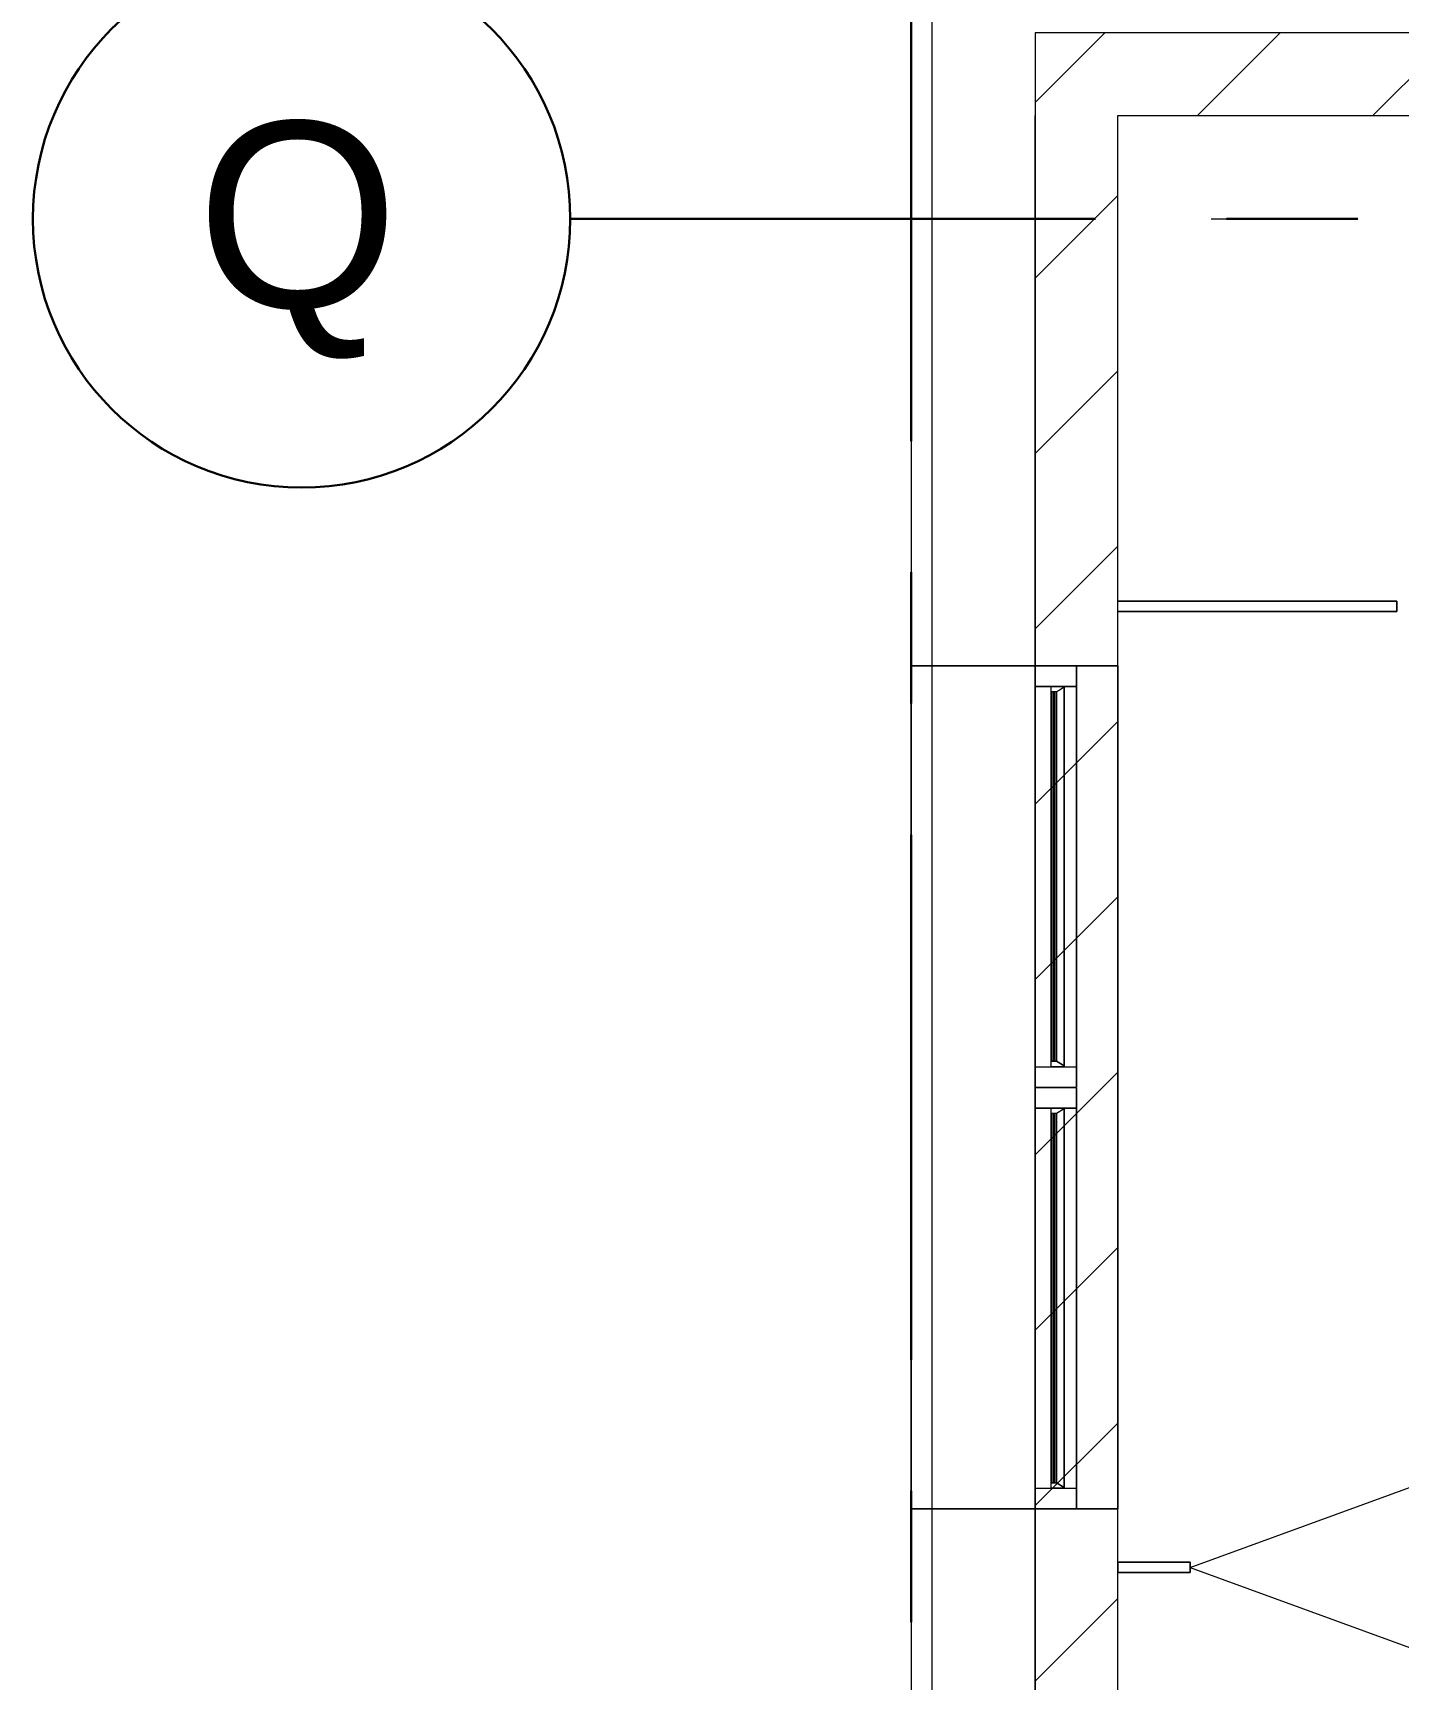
# Model space of a CAD drawing. Header units: millimetres. Extents: x -4000 to 187956, y -58990 to 162485.
# Drawn here: x -2124 to 1178, y 136918 to 140900 of the extents above; entities that cross this region are included whole.
import ezdxf

# ---------------------------------------------------------------- set-up
doc = ezdxf.new("R2010")
doc.units = ezdxf.units.MM
doc.linetypes.add('Grid Line', pattern=[2222.5, 1270, -317.5, 317.5, -317.5])
doc.linetypes.add('Grid Line 12_5mm', pattern=[2150, 1250, -300, 300, -300])
for name, color, linetype, lineweight in [('A-DOOR', 31, 'Continuous', 13), ('A-GLAZ', 151, 'Continuous', 13), ('A-WALL', 113, 'Continuous', 13), ('A-WALL-PATT', 111, 'Continuous', 13), ('S-GRID', 1, 'Continuous', 30), ('S-GRID-IDEN', 1, 'Continuous', 30)]:
    doc.layers.add(name, color=color, linetype=linetype, lineweight=lineweight)
doc.styles.add('Arial', font='arial.ttf', dxfattribs={"height": 450})
pattern_1 = [(45, (0, 0), (-212.13203, 212.13203), [])]

# ---------------------------------------------------------------- blocks, each defined once
blk = doc.blocks.new('WAF - 1020x600-V743-FFS - TANG 1')
at = {"layer": 'A-GLAZ', "color": 161, "lineweight": 15}
for p, q in [((-460, 0), (-510, 0)), ((-510, -43.2), (-510, 0)), ((460, 0), (-460, 0)), ((-460, 0), (460, 0)), ((-460, -29.3), (-460, 0)), ((-460, 0), (-460, -41.1)), ((509.1, 0), (460, 0)), ((460, -2), (460, 0)), ((460, -2), (460, 0)), ((-460, -41.1), (-460, -29.3)), ((460, -29.3), (-460, -29.3)), ((460, -29.3), (460, -2.1)), ((460, -100), (460, -2.1)), ((460, -29.3), (460, -61.3)), ((-510, -100), (-510, -43.4)), ((-460, -61.3), (-460, -41.2)), ((-460, -41.2), (-460, -100)), ((460, -61.3), (-460, -61.3)), ((-460, -100), (-460, -61.3)), ((460, -100), (460, -61.3)), ((510, -100), (-510, -100))]:
    blk.add_line(p, q, dxfattribs=at)
at = {"layer": 'A-GLAZ', "color": 163, "lineweight": 15}
for p, q in [((-510, 0), (509.1, 0)), ((-510, -43.2), (-510, 0)), ((510, 0), (510, -100)), ((-510, -100), (-510, -43.4))]:
    blk.add_line(p, q, dxfattribs=at)
at = {"layer": 'A-GLAZ', "lineweight": 15}
for p, q in [((460, 0), (-460, 0)), ((510, -100), (510, 0)), ((-460, -41.1), (-460, -29.3)), ((-460, -29.3), (-458, -29.3)), ((-460, -41.1), (-460, -29.3)), ((458, -29.3), (-458, -29.3)), ((-458, -29.3), (-451.2, -40.7)), ((-458, -29.3), (-451.2, -40.7)), ((-458, -29.3), (458, -29.3)), ((458, -29.3), (446.8, -48)), ((446.8, -48), (458, -29.3)), ((458, -29.3), (460, -29.3)), ((460, -61.3), (460, -29.3)), ((460, -61.3), (460, -29.3)), ((-460, -61.3), (-460, -41.2)), ((-460, -61.3), (-460, -41.2)), ((-446.8, -61.3), (-460, -61.3)), ((-451.1, -40.9), (-446.8, -48)), ((-451.1, -40.9), (-446.8, -48)), ((-446.8, -48), (446.8, -48)), ((-446.8, -48), (-446.8, -52.5)), ((-446.8, -48), (-446.8, -61.3)), ((446.8, -48), (-446.8, -48)), ((-446.8, -52.5), (446.8, -52.5)), ((-446.8, -52.5), (-446.8, -56.4)), ((446.8, -56.4), (-446.8, -56.4)), ((-446.8, -56.4), (-446.8, -61.3)), ((-446.8, -61.3), (446.8, -61.3)), ((446.8, -61.3), (-446.8, -61.3)), ((446.8, -48), (446.8, -52.5)), ((446.8, -61.3), (446.8, -48)), ((446.8, -56.4), (446.8, -52.5)), ((446.8, -56.4), (446.8, -61.3)), ((460, -61.3), (446.8, -61.3)), ((-460, -100), (-510, -100)), ((-460, -100), (460, -100)), ((-460, -100), (460, -100)), ((510, -100), (460, -100))]:
    blk.add_line(p, q, dxfattribs=at)
at = {"layer": 'A-GLAZ', "color": 255, "lineweight": 15}
for p, q in [((-458, -29.3), (458, -29.3)), ((446.8, -52.5), (-446.8, -52.5)), ((-446.8, -52.5), (-446.8, -56.4)), ((-446.8, -52.5), (-446.8, -56.4)), ((-446.8, -56.4), (446.8, -56.4)), ((446.8, -61.3), (-446.8, -61.3)), ((446.8, -52.5), (446.8, -56.4)), ((446.8, -52.5), (446.8, -56.4)), ((460, -100), (-460, -100))]:
    blk.add_line(p, q, dxfattribs=at)
blk = doc.blocks.new('WAF - 1020x600-V742-FFS - TANG 1')
at = {"layer": 'A-GLAZ', "color": 161, "lineweight": 15}
for p, q in [((-460, 0), (-510, 0)), ((460, 0), (-460, 0)), ((-460, 0), (460, 0)), ((-460, -29.3), (-460, 0)), ((-460, 0), (-460, -100)), ((510, 0), (460, 0)), ((460, -29.3), (460, 0)), ((460, -100), (460, 0)), ((510, -100), (510, 0)), ((-460, -61.3), (-460, -29.3)), ((460, -29.3), (-460, -29.3)), ((460, -29.3), (460, -61.3)), ((460, -61.3), (-460, -61.3)), ((-460, -100), (-460, -61.3)), ((460, -100), (460, -61.3)), ((510, -100), (-510, -100))]:
    blk.add_line(p, q, dxfattribs=at)
at = {"layer": 'A-GLAZ', "color": 163, "lineweight": 15}
for p, q in [((-510, 0), (510, 0)), ((-510, -100), (-510, 0)), ((510, 0), (510, -100))]:
    blk.add_line(p, q, dxfattribs=at)
at = {"layer": 'A-GLAZ', "lineweight": 15}
for p, q in [((-510, -100), (-510, 0)), ((460, 0), (-460, 0)), ((-460, -61.3), (-460, -29.3)), ((-460, -29.3), (-458, -29.3)), ((-460, -61.3), (-460, -29.3)), ((458, -29.3), (-458, -29.3)), ((-458, -29.3), (-446.8, -48)), ((-458, -29.3), (-446.8, -48)), ((-458, -29.3), (458, -29.3)), ((458, -29.3), (446.8, -48)), ((446.8, -48), (458, -29.3)), ((458, -29.3), (460, -29.3)), ((460, -61.3), (460, -29.3)), ((460, -61.3), (460, -29.3)), ((-446.8, -61.3), (-460, -61.3)), ((-446.8, -48), (446.8, -48)), ((-446.8, -48), (-446.8, -52.5)), ((-446.8, -48), (-446.8, -61.3)), ((446.8, -48), (-446.8, -48)), ((-446.8, -52.5), (446.8, -52.5)), ((-446.8, -52.5), (-446.8, -56.4)), ((446.8, -56.4), (-446.8, -56.4)), ((-446.8, -56.4), (-446.8, -61.3)), ((-446.8, -61.3), (446.8, -61.3)), ((446.8, -61.3), (-446.8, -61.3)), ((446.8, -48), (446.8, -52.5)), ((446.8, -61.3), (446.8, -48)), ((446.8, -56.4), (446.8, -52.5)), ((446.8, -56.4), (446.8, -61.3)), ((460, -61.3), (446.8, -61.3)), ((-460, -100), (-510, -100)), ((-460, -100), (460, -100)), ((-460, -100), (460, -100)), ((510, -100), (460, -100))]:
    blk.add_line(p, q, dxfattribs=at)
at = {"layer": 'A-GLAZ', "color": 255, "lineweight": 15}
for p, q in [((-458, -29.3), (458, -29.3)), ((446.8, -52.5), (-446.8, -52.5)), ((-446.8, -52.5), (-446.8, -56.4)), ((-446.8, -52.5), (-446.8, -56.4)), ((-446.8, -56.4), (446.8, -56.4)), ((446.8, -61.3), (-446.8, -61.3)), ((446.8, -52.5), (446.8, -56.4)), ((446.8, -52.5), (446.8, -56.4)), ((460, -100), (-460, -100))]:
    blk.add_line(p, q, dxfattribs=at)
blk = doc.blocks.new('cua wc - 600 x 2000mm-V902-FFS - TANG 1')
at = {"layer": 'A-DOOR', "color": 5, "lineweight": 15}
for q in [(-100.3, 203), (-100.3, -203)]:
    blk.add_line((457.5, 0), q, dxfattribs=at)
at = {"layer": 'A-DOOR', "color": 192, "lineweight": 15}
for start, end in [(160.2914, 160.4844), (161.2018, 178.0495), (160.5422, 161.1074), (181.9601, 190), (190.1077, 199.6767)]:
    blk.add_arc((457.5, 0), 593.6, start, end, dxfattribs=at)
at = {"layer": 'A-DOOR', "color": 5, "lineweight": 15}
for start, end in [(160, 160.2914), (178.15, 181.85), (199.7281, 200)]:
    blk.add_arc((457.5, 0), 593.6, start, end, dxfattribs=at)
blk = doc.blocks.new('CMF2_NHAXUONG_A_rvt-1-FFS - TANG 1')
at = {"layer": 'A-WALL-PATT', "lineweight": 9}
h = blk.add_hatch(dxfattribs=at)
h.set_pattern_fill('FP_12', color=250, style=0, pattern_type=2)
h.set_pattern_definition(pattern_1)
h.paths.add_polyline_path([(43549.8, 140700), (43549.8, 140900), (300, 140900), (300, 140700), (43349.8, 140700)])
h = blk.add_hatch(dxfattribs=at)
h.set_pattern_fill('FP_12', color=250, style=0, pattern_type=2)
h.set_pattern_definition(pattern_1)
h.paths.add_polyline_path([(499.8, 133250), (499.8, 140700), (299.8, 140700), (300, 133250)])
at = {"layer": 'A-WALL', "color": 50, "lineweight": 15}
for p, q in [((0, 141200), (0, 132950)), ((50, 141150), (50, 132950)), ((14350, 140900), (300, 140900)), ((300, 140900), (300, 140700)), ((299.8, 133250), (299.8, 140700)), ((299.8, 140700), (300, 140700)), ((299.8, 140700), (299.8, 133250)), ((300, 140700), (299.8, 140700)), ((499.8, 140700), (33000, 140700)), ((499.8, 135999.9), (499.8, 140700)), ((500, 139525.1), (1174.8, 139525.1)), ((500, 139500.1), (500, 139525.1)), ((1174.8, 139500.1), (1174.8, 139525.1)), ((1174.8, 139500.1), (500, 139500.1)), ((499.8, 137200.2), (674.8, 137200.2)), ((674.8, 137175.2), (674.8, 137200.2)), ((674.8, 137175.2), (499.8, 137175.2))]:
    blk.add_line(p, q, dxfattribs=at)
at = {"layer": 'A-WALL', "color": 35, "lineweight": 15}
for p, q in [((0, 141200), (0, 139369.1)), ((499.8, 140700), (2887.3, 140700)), ((499.8, 139369.1), (499.8, 140700)), ((1174.8, 139525.1), (500, 139525.1)), ((500, 139500.1), (500, 139525.1)), ((1174.8, 139525.1), (1174.8, 139500.1)), ((500, 139500.1), (1174.8, 139500.1)), ((0, 139369.1), (0, 137329.1)), ((0, 137329.1), (0, 139369.1)), ((0, 139369.1), (299.8, 139369.1)), ((299.8, 139369.1), (0, 139369.1)), ((356.4, 139369.1), (299.8, 139369.1)), ((499.8, 139369.1), (356.6, 139369.1)), ((399.8, 139369.1), (499.8, 139369.1)), ((499.8, 137329.1), (499.8, 139369.1)), ((499.8, 139369.1), (499.8, 137329.1)), ((0, 137329.1), (0, 132950)), ((299.8, 137329.1), (0, 137329.1)), ((0, 137329.1), (299.8, 137329.1)), ((443.2, 137329.1), (299.8, 137329.1)), ((399.8, 137329.1), (443.2, 137329.1)), ((443.3, 137329.1), (499.8, 137329.1)), ((499.8, 137329.1), (443.3, 137329.1)), ((499.8, 137200.2), (499.8, 137329.1)), ((674.8, 137200.2), (499.8, 137200.2)), ((499.8, 137200.2), (499.8, 137175.2)), ((674.8, 137200.2), (674.8, 137175.2)), ((499.8, 135999.9), (499.8, 137175.2)), ((499.8, 137175.2), (674.8, 137175.2))]:
    blk.add_line(p, q, dxfattribs=at)
at = {"layer": 'A-WALL', "color": 53, "lineweight": 15}
for p, q in [((0, 139369.1), (0, 137329.1)), ((299.8, 139369.1), (356.4, 139369.1)), ((356.6, 139369.1), (399.8, 139369.1)), ((499.8, 137329.1), (499.8, 139369.1)), ((299.8, 137329.1), (399.8, 137329.1)), ((499.8, 137175.2), (499.8, 137200.2)), ((499.8, 137175.2), (499.8, 137200.2))]:
    blk.add_line(p, q, dxfattribs=at)
at = {"layer": 'S-GRID', "linetype": 'Grid Line 12_5mm', "lineweight": 9}
for p, q in [((0, 161185.2), (0, -16487.4)), ((-824.3, 140450), (183641.1, 140450))]:
    blk.add_line(p, q, dxfattribs=at)
at = {"layer": 'A-DOOR', "color": 250, "lineweight": 9, "rotation": 180}
blk.add_blockref('cua wc - 600 x 2000mm-V902-FFS - TANG 1', (1132.3, 137187.7), dxfattribs=at)
at = {"layer": 'A-GLAZ', "color": 250, "lineweight": 9, "rotation": 270}
for name, p in [('WAF - 1020x600-V743-FFS - TANG 1', (399.8, 138859.1)), ('WAF - 1020x600-V742-FFS - TANG 1', (399.8, 137839.1))]:
    blk.add_blockref(name, p, dxfattribs=at)
blk = doc.blocks.new('Grid - M_Grid Head - Circle 2-61448-FFS - TANG 1')
at = {"layer": 'S-GRID-IDEN'}
blk.add_circle((0, 0), 6.5, dxfattribs=at)

msp = doc.modelspace()

# ---------------------------------------------------------------- block references
at = {"lineweight": 5}
msp.add_blockref('CMF2_NHAXUONG_A_rvt-1-FFS - TANG 1', (0, 0), dxfattribs=at)

# ---------------------------------------------------------------- next in the draw order: linework, layer by layer
at = {"layer": 'S-GRID', "linetype": 'Grid Line'}
for p, q in [((0, 161185.2), (0, -16487.4)), ((-824.3, 140450), (183641.1, 140450))]:
    msp.add_line(p, q, dxfattribs=at)

# ---------------------------------------------------------------- next in the draw order: block references
at = {"layer": 'S-GRID-IDEN', "xscale": 99.99999999999993, "yscale": 99.99999999999993, "zscale": 99.99999999999993, "rotation": 269.9999999999994}
msp.add_blockref('Grid - M_Grid Head - Circle 2-61448-FFS - TANG 1', (-1474.3, 140450), dxfattribs=at)

# ---------------------------------------------------------------- next in the draw order: texts
at = {"layer": 'S-GRID-IDEN', "insert": (-1728.3, 140685.3), "char_height": 450, "width": 601.266, "attachment_point": 1, "style": 'Arial'}
msp.add_mtext('Q', dxfattribs=at)

doc.saveas('drawing.dxf')
